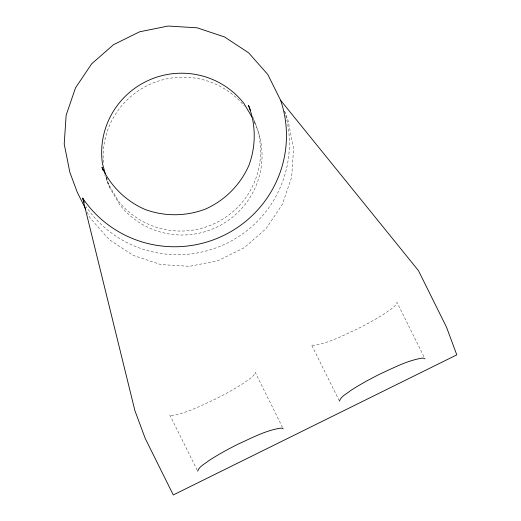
<?xml version="1.0" encoding="UTF-8"?>
<svg xmlns="http://www.w3.org/2000/svg" width="521" height="521" viewBox="0 0 521 521"><rect width="100%" height="100%" fill="white"/><g stroke="black" fill="none" stroke-linecap="round" stroke-linejoin="round"><path stroke-width="0.39" stroke-dasharray="2.6 1.95" d="M253.18 119.12L254.365 121.126A79.544 78.834 -20.4 0 1 221.204 220.044A79.544 78.834 -20.4 0 1 118.332 200.872L107.867 183.138L105.932 176.137M253.857 121.751L255.837 125.092A79.544 78.834 -20.4 0 1 222.675 224.01A79.544 78.834 -20.4 0 1 119.804 204.838L109.338 187.104L104.78 174.828M423.931 356.657L396.963 302.336C395.348 307.344 389.721 309.513 385.996 312.73C376.501 318.93 366.523 324.336 356.39 329.422C342.512 335.68 328.666 343.241 313.427 345.43L311.402 344.615L339.445 401.111M282.538 427.422L255.212 372.378C253.59 377.386 247.963 379.555 244.238 382.772C234.743 388.972 224.766 394.377 214.632 399.464C200.754 405.722 186.915 413.283 171.67 415.478L169.644 414.657L197.687 471.153M87.17 212.171L90.022 217.908L109.143 239.51L133.265 255.42L160.755 264.564L189.729 266.322L218.214 260.565L244.277 247.683L266.133 228.569L282.297 204.512L291.662 177.16L293.597 148.368L287.963 120.104L284.655 111.181M252.678 116.593L255.837 125.092M106.564 177.042L109.338 187.104M284.531 111.234A111.357 110.367 -20.4 0 1 226.166 243.6A111.357 110.367 -20.4 0 1 86.05 206.668M103.36 162.552A79.544 78.834 -20.4 0 1 153.272 82.917A79.544 78.834 -20.4 0 1 244.388 106.141"/><path stroke-width="0.78" d="M197.687 471.153C199.309 466.145 204.935 463.977 208.654 460.753C218.156 454.559 228.133 449.148 238.26 444.061C252.138 437.809 265.984 430.248 281.223 428.054L283.255 428.874M339.445 401.111C341.06 396.097 346.686 393.928 350.412 390.711C359.913 384.511 369.89 379.106 380.017 374.019C393.896 367.761 407.741 360.206 422.98 358.012L425.012 358.832M280.604 100.273L418.435 270.601L446.477 327.103L456.787 354.866L173.278 494.95L145.229 438.454L134.919 410.691L82.657 198.078A111.357 110.367 -20.4 0 0 224.304 235.14A111.357 110.367 -20.4 0 0 280.604 100.273L267.787 74.464L248.667 52.862L224.544 36.952L197.055 27.802L168.081 26.05L139.595 31.807L113.532 44.682L91.676 63.803L75.512 87.86L66.147 115.213L64.213 144.004L69.84 172.269L77.206 192.099L85.75 209.305M251.995 117.114L243.9 103.399A79.544 78.834 -20.4 0 0 150.322 79.557A79.544 78.834 -20.4 0 0 102.39 163.301L105.294 173.832M250.432 110.55L248.471 105.262C256.052 124.675 256.13 146.167 248.791 165.665C240.279 184.818 225.059 200.129 206.01 208.843C186.485 216.456 164.89 216.723 145.203 209.514C126.075 201.223 110.673 186.231 101.973 167.274L103.093 170.295M82.657 198.078L84.259 202.402"/></g></svg>
